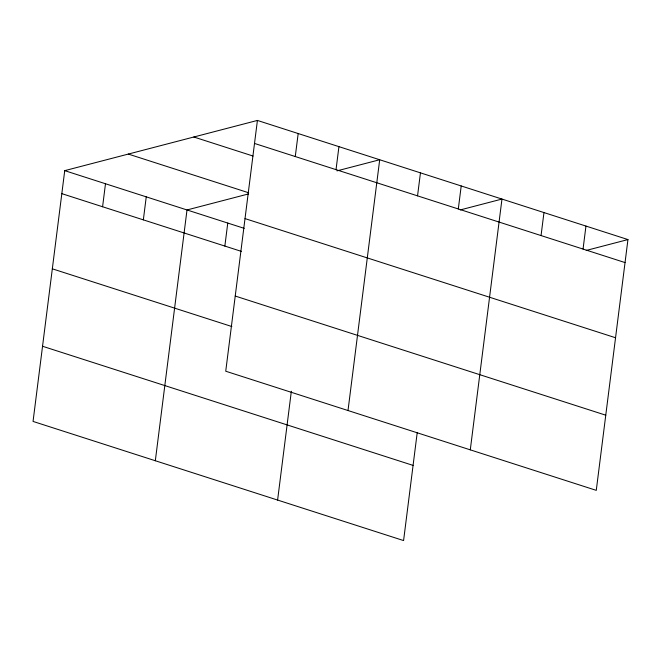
<?xml version="1.0" encoding="UTF-8"?>
<svg xmlns="http://www.w3.org/2000/svg" width="661" height="661" viewBox="0 0 661 661"><rect width="100%" height="100%" fill="white"/><g stroke="black" fill="none" stroke-linecap="round" stroke-linejoin="round"><path stroke-width="0.99" d="M257.418 120.434L225.732 371.218L596.272 490.355L627.95 239.571L257.418 120.434L64.728 170.645L33.05 421.429L403.582 540.566L417.198 432.798M102.587 206.761L105.487 183.75M143.346 219.865L146.246 196.854M155.327 460.75L187.005 209.958L248.61 193.904M224.856 246.074L227.764 223.063M295.269 156.541L298.177 133.539M277.603 500.063L291.344 391.271M336.028 169.646L338.936 146.643M348.008 410.531L379.695 159.747L336.97 170.877M417.545 195.854L420.454 172.851M458.304 208.967L461.213 185.956M470.285 449.844L501.972 199.06L460.238 209.934M541.053 235.572L543.962 212.561M583.052 249.073L585.96 226.07M586.224 250.445L627.95 239.571M254.51 143.437L625.042 262.574M193.83 137.001L253.031 156.037M128.317 154.071L248.652 192.764M245.016 218.601L615.548 337.746M64.728 170.645L244.264 228.367M61.828 193.648L241.356 251.378M235.233 296.045L605.765 415.191M52.326 268.82L231.862 326.542M42.544 346.265L413.075 465.402"/></g></svg>
